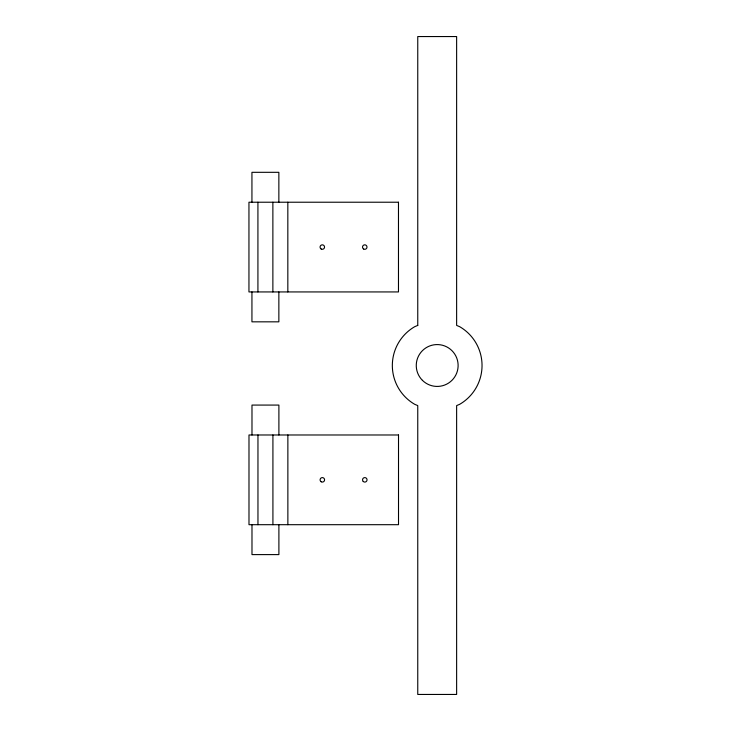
<?xml version="1.0" encoding="UTF-8"?>
<svg xmlns="http://www.w3.org/2000/svg" width="731" height="731" viewBox="0 0 731 731"><rect width="100%" height="100%" fill="white"/><g stroke="black" fill="none" stroke-linecap="round" stroke-linejoin="round"><path stroke-width="1.1" d="M287.831 202.222L287.831 291.934M287.868 434.982L287.868 524.694M278.858 202.222L278.858 172.315L251.939 172.315L251.939 202.222M278.858 291.934L278.858 321.832L251.939 321.832L251.939 291.934M278.895 434.982L278.895 405.075L251.985 405.075L251.985 434.982M278.895 524.694L278.895 554.601L251.985 554.601L251.985 524.694M272.873 202.222L272.873 291.934M272.919 434.982L272.919 524.694M257.961 434.982L257.961 524.694M257.924 202.222L257.924 291.934M417.757 325.414L414.76 326.656A44.856 44.856 0 0 0 414.76 404.344L417.757 405.586L417.757 694.45L456.628 694.45L456.628 405.586L459.616 404.344A44.856 44.856 0 0 0 459.616 326.656L456.628 325.414L456.628 36.55L417.757 36.55L417.757 325.414M398.477 202.222L248.951 202.222L248.951 291.934L398.477 291.934L398.477 202.222M398.514 434.982L248.988 434.982L248.988 524.694L398.514 524.694L398.514 434.982M321.22 481.784A2.239 2.239 0 0 0 324.582 479.838A2.239 2.239 0 0 0 321.22 477.891A2.239 2.239 0 0 0 321.22 481.784M363.206 481.427A2.239 2.239 0 0 0 366.962 480.422A2.239 2.239 0 0 0 364.212 477.672A2.239 2.239 0 0 0 363.206 481.427M422.408 380.321A20.934 20.934 0 0 0 457.414 370.9A20.934 20.934 0 0 0 431.756 345.288A20.934 20.934 0 0 0 422.408 380.321M363.636 249.015A2.239 2.239 0 0 0 366.999 247.078A2.239 2.239 0 0 0 363.636 245.132A2.239 2.239 0 0 0 363.636 249.015M321.183 249.015A2.239 2.239 0 0 0 324.546 247.078A2.239 2.239 0 0 0 321.183 245.132A2.239 2.239 0 0 0 321.183 249.015"/></g></svg>
